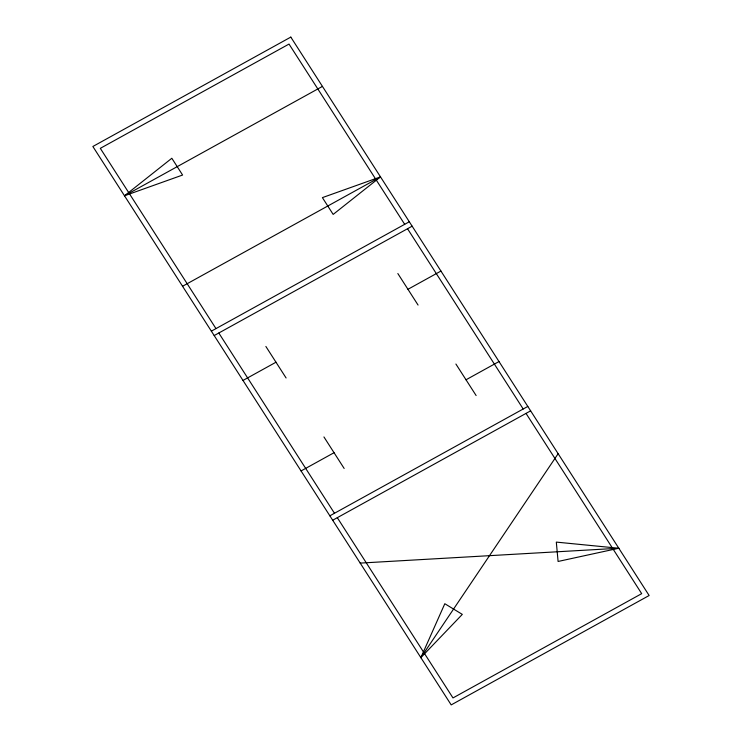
<?xml version="1.0" encoding="UTF-8"?>
<svg xmlns="http://www.w3.org/2000/svg" width="742" height="742" viewBox="0 0 742 742"><rect width="100%" height="100%" fill="white"/><g stroke="black" fill="none" stroke-linecap="round" stroke-linejoin="round"><path stroke-width="1.11" d="M420.862 657.635L444.81 603.719L462.312 614.385L420.862 657.635L558.142 453.705M124.489 195.786L171.829 158.259L182.597 175.038L124.489 195.786L322.445 86.397M380.507 176.884L333.167 214.41L322.399 197.622L380.507 176.884L182.56 286.264M211.359 331.155L409.306 221.765M214.188 335.56L412.144 226.18M242.996 380.451L275.987 362.217M407.952 289.297L440.943 271.062M301.057 470.938L334.048 452.703M466.013 379.783L499.004 361.549M329.856 515.82L527.812 406.44M332.694 520.235L530.641 410.845M618.809 548.245L558.086 561.462L556.314 542.105L618.809 548.245L360.195 563.095M404.687 224.316L289.018 44.066L100.309 148.344L215.978 328.604M407.525 228.731L523.193 408.99M526.022 413.396L641.691 593.656L452.982 697.934L337.313 517.684M397.842 273.538L418.061 305.055M455.903 364.025L476.123 395.542M265.877 346.458L286.097 377.975M323.939 436.945L344.158 468.462M218.807 333.01L334.475 513.269M290.808 37.1L92.861 146.489L451.192 704.9L649.139 595.511L290.808 37.1"/></g></svg>
